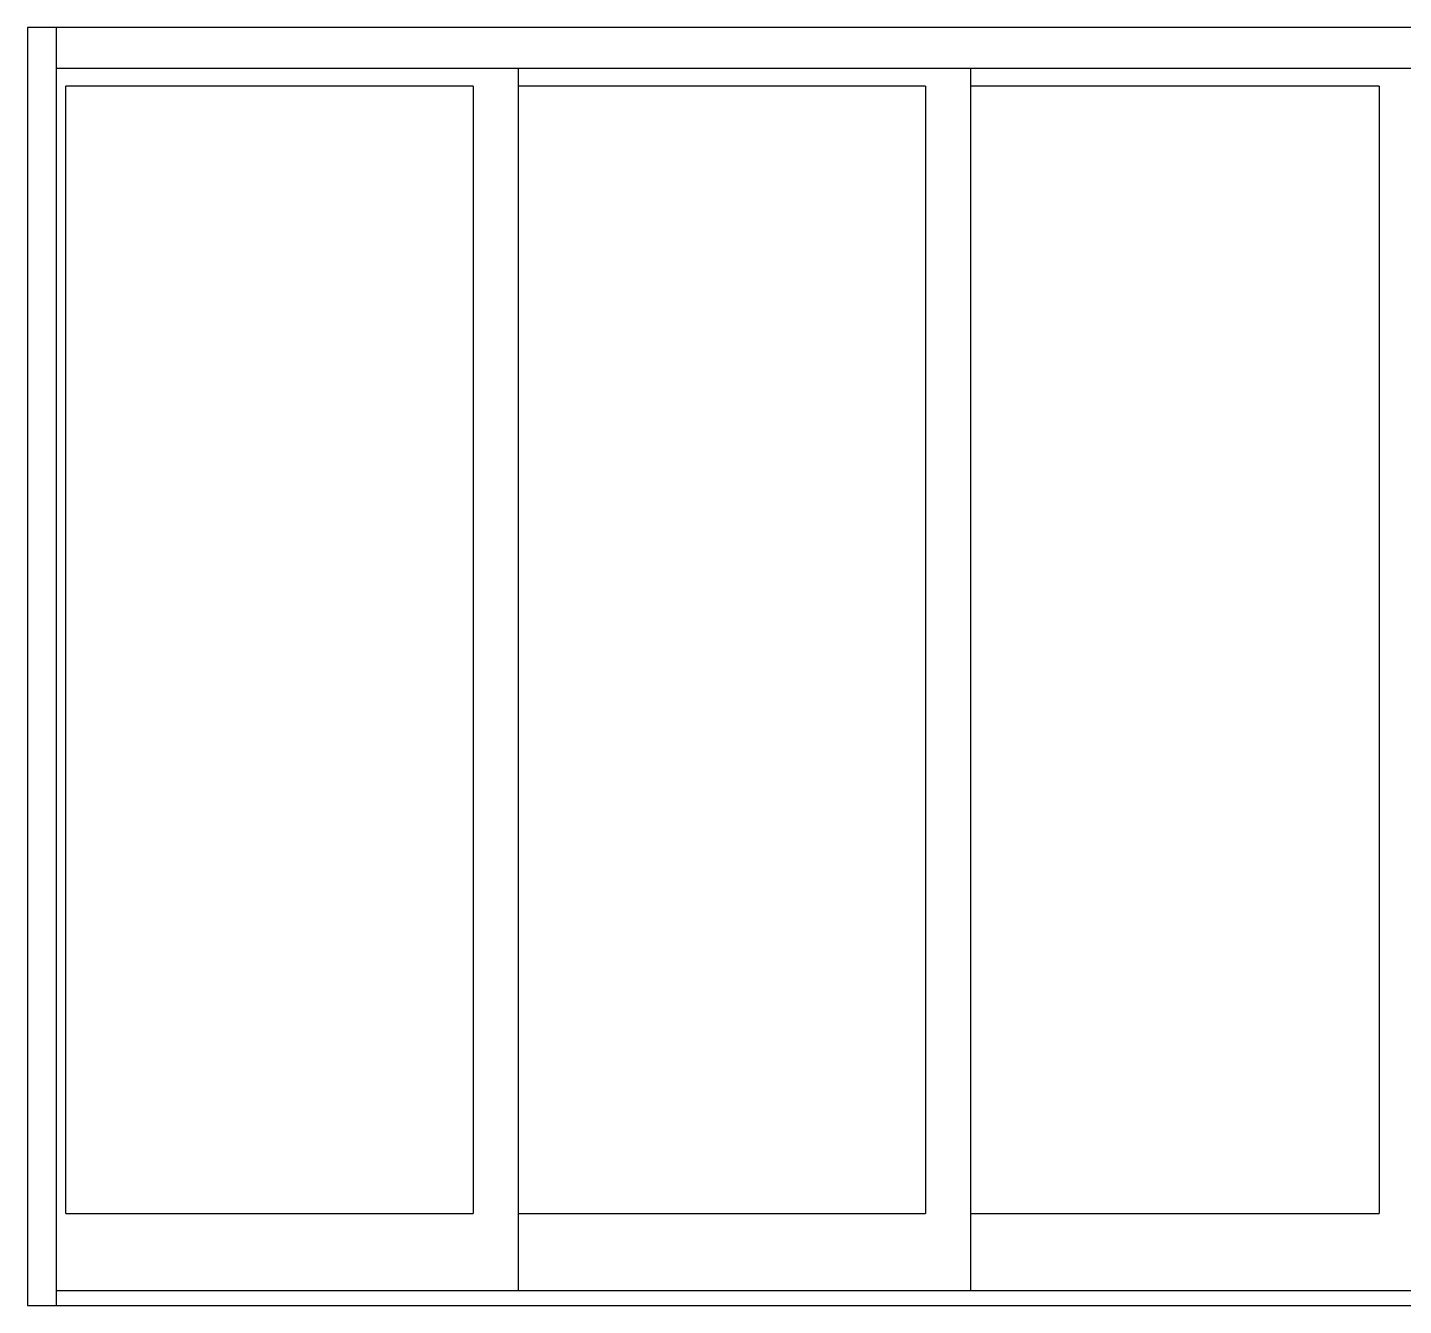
# Model space of a CAD drawing. Extents: x -81 to 107, y -69 to 26.
# Drawn here: x -4.8 to 58.7, y -69.5 to -10.5 of the extents above; entities that cross this region are included whole.
import ezdxf

# ---------------------------------------------------------------- set-up
doc = ezdxf.new("R2010")
doc.units = 0
doc.header["$LTSCALE"] = 0.25
doc.header["$MEASUREMENT"] = 0
doc.layers.add('ELEV_FRAME', color=1, linetype='CONTINUOUS')
doc.layers.add('ELEV_VENT', color=5, linetype='CONTINUOUS')

msp = doc.modelspace()

# ---------------------------------------------------------------- linework, layer by layer
at = {"layer": 'ELEV_FRAME', "color": 1}
for p, q in [((107.165, -10.476), (-4.825, -10.476)), ((-4.825, -10.476), (-4.825, -69.493)), ((-3.504, -10.476), (-3.504, -69.493)), ((105.844, -12.367), (-3.504, -12.367)), ((-3.504, -68.795), (105.844, -68.795)), ((-4.825, -69.493), (107.165, -69.493))]:
    msp.add_line(p, q, dxfattribs=at)
at = {"layer": 'ELEV_VENT', "color": 5}
for p, q in [((17.837, -12.367), (17.837, -68.795)), ((38.734, -12.367), (38.734, -68.795)), ((-3.059, -65.244), (-3.059, -13.19)), ((15.76, -13.19), (-3.059, -13.19)), ((15.76, -13.19), (15.76, -65.244)), ((36.657, -13.19), (17.837, -13.19)), ((36.657, -13.19), (36.657, -65.244)), ((57.62, -13.19), (38.734, -13.19)), ((57.62, -13.19), (57.62, -65.244)), ((-3.059, -65.244), (15.76, -65.244)), ((17.837, -65.244), (36.657, -65.244)), ((38.734, -65.244), (57.62, -65.244))]:
    msp.add_line(p, q, dxfattribs=at)

doc.saveas('drawing.dxf')
